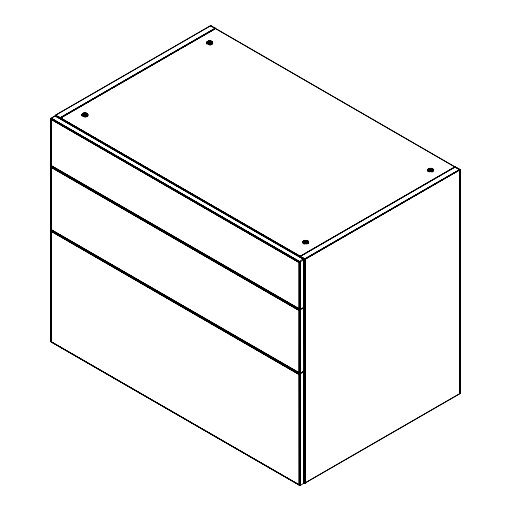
<?xml version="1.0" encoding="UTF-8"?>
<svg xmlns="http://www.w3.org/2000/svg" width="511" height="511" viewBox="0 0 511 511"><rect width="100%" height="100%" fill="white"/><g stroke="black" fill="none" stroke-linecap="round" stroke-linejoin="round"><path stroke-width="0.77" d="M300.206 309.283L300.206 261.887L51.036 118.258L50.947 165.641L299.567 309.174C300.966 309.692 298.794 308.599 299.567 309.174L299.567 262.258L50.947 118.59L299.682 262.194L299.682 309.244L299.146 308.727L299.146 262.501L51.132 119.312L50.953 118.724M304.294 370.334C304.32 372.819 299.574 372.123 299.095 374.544L299.095 484.811L300.014 485.45L304.083 483.157L304.166 371.676L303.534 371.401L302.269 372.295M304.083 307.679L303.534 307.36L304.32 307.545L304.23 370.941L304.166 307.635L303.77 307.283L304.083 371.082L303.534 370.756M303.534 482.831L304.083 483.157L304.23 371.638M458.737 169.173L460.053 169.62L459.83 393.662L459.938 169.352L455.001 166.758L299.925 256.605L60.419 117.99L300.149 256.164L299.925 256.605M300.11 373.362L300.206 309.922L51.036 166.286L50.947 229.682L300.014 373.375L300.206 309.922L300.014 373.375L300.014 310.03L51.036 166.286L50.959 229.675L51.1 166.209L300.11 309.973M300.014 485.45L300.014 374.071L51.036 230.327L50.959 341.75L300.014 485.45L300.206 373.963L51.1 230.25L50.947 341.757L299.567 485.29L299.567 374.333L50.947 230.659L299.682 374.263L299.682 485.361L299.274 485.124M303.534 306.715L304.083 307.041L304.166 259.601L303.841 259.256L304.083 307.041L299.567 309.653L299.095 310.503L299.095 372.743L299.567 373.215L299.567 310.292L50.947 166.618L299.682 310.222L299.682 373.286L299.146 372.768L299.146 310.535L51.132 167.346L50.953 166.752M304.294 306.287L304.083 307.041L304.23 259.569L55.156 115.837L51.177 118.118L51.183 165.564L51.732 165.832L51.304 165.839L51.062 119.165L299.242 262.45L299.242 308.861M304.083 371.082L304.23 307.596M50.991 165.615L300.014 309.334L300.206 261.887L300.11 309.321L51.132 165.538M82.201 115.627L82.214 114.068C83.421 112.228 88.262 112.433 87.809 115.122C86.602 116.962 81.76 116.757 82.214 114.068L82.175 116.003M206.968 43.959L207.006 42.023C208.213 40.177 213.049 40.382 212.602 43.071C211.388 44.917 206.553 44.713 207.006 42.023L207.274 43.422L207.006 42.023L206.859 43.92M84.028 115.122L84.104 112.982C82.571 114.477 85.133 115.294 84.028 116.629M208.82 43.071L208.89 40.931C207.357 42.432 209.919 43.25 208.82 44.585M84.551 117.032L84.551 112.918L84.36 115.818L82.443 114.713M209.344 44.987L209.344 40.874L209.152 43.774L207.236 42.669M82.948 114.854L84.341 115.62L84.551 112.918M207.741 42.809L209.127 43.576L209.344 40.874M214.154 27.964C220.056 30.717 205.518 22.427 212.282 26.885M83.504 114.879L83.676 113.084C84.034 114.573 81.703 116.687 82.392 113.825L82.763 115.116L82.635 113.595L82.929 114.994L83.28 113.218C83.018 115.543 84.059 115.199 83.676 113.084M208.296 42.835L208.469 41.033C208.82 42.522 206.495 44.642 207.179 41.774L207.555 43.071L207.421 41.551L207.721 42.95L208.073 41.174C207.811 43.499 208.852 43.154 208.469 41.033M304.071 371.58L303.77 371.325L304.083 483.157L304.294 482.403M83.874 115.007L84.104 112.982L84.341 115.62M208.66 42.962L208.89 40.931L209.127 43.576M51.183 167.372L51.732 166.471L51.183 167.429M51.196 231.311L51.732 230.512L51.183 231.47M55.156 115.837L304.32 259.511L299.095 262.533L51.183 119.395C51.47 117.856 55.686 114.994 56.172 116.514M51.011 119.012L299.344 262.386L299.567 309.174L299.095 308.695L299.095 262.475C299.663 260.731 303.464 258.374 304.083 259.645L55.067 115.876L56.121 116.431L55.622 116.195M302.844 241.773C302.997 244.386 308.076 244.443 308.689 242.035C307.961 239.34 301.963 239.819 302.844 243.14M427.637 169.722C427.784 172.341 432.862 172.392 433.481 169.991C432.747 167.289 426.755 167.768 427.637 171.096M60.343 118.182L60.553 117.83M215.444 28.546L60.451 118.028M51.196 167.269L51.732 166.471M299.107 262.373L299.65 261.568L299.095 262.533M55.616 115.237L60.547 118.086L90.971 100.526M210.417 25.806L215.399 28.68L215.131 28.271M300.206 256.445L305.137 259.294L300.091 256.381L455.493 166.784M304.728 483.182L304.728 259.058L304.728 483.182L305.137 482.927L304.639 483.157L304.684 259.032L460.002 169.416L460.053 393.566L304.728 483.182L304.728 259.058L460.028 169.454M299.133 310.298L299.644 309.602L299.095 310.56L304.32 307.545L303.7 307.29M51.221 119.133L51.732 118.437L51.183 119.395M51.221 231.208L51.732 230.512M299.97 256.413L55.507 115.173L210.819 25.55M299.644 373.643L299.095 374.544L300.366 373.65C297.268 376.652 300.813 371.708 299.095 374.601L304.32 371.586L304.083 483.157M299.095 262.475L299.644 261.575M299.095 310.503L299.644 309.602M304.275 306.804L303.777 306.517L304.32 306.568M215.623 28.616L459.989 169.895L458.769 169.141M304.083 307.041L304.32 259.511M304.99 483.08L304.99 259.211L460.047 169.69M455.071 166.899L457.556 168.387M302.327 372.27L303.694 371.337L304.083 371.721M55.539 115.192L210.909 25.576M60.241 117.907L215.457 28.297M60.349 117.964L215.463 28.412M92.35 99.722L97.192 96.93M99.262 95.729L100.648 94.937M102.028 94.133L106.869 91.341M108.939 90.147L110.325 89.348M111.705 88.55L116.546 85.759M117.926 84.954L120.002 83.759M121.382 82.961L163.558 58.618M164.938 57.813L169.78 55.022M171.849 53.827L173.235 53.029M174.615 52.231L179.457 49.439M181.526 48.238L182.912 47.44M184.292 46.642L192.59 41.851M193.969 41.052L214.709 29.082M300.11 261.945L51.1 118.175L50.953 165.641L51.036 118.258L300.014 262.002L300.014 309.334M50.953 341.757L300.206 485.399L300.206 373.963L300.11 485.437L51.1 341.667M300.085 256.381L455.454 166.771M304.639 259.007L459.919 169.697L305.093 259.269L305.093 482.984M460.047 169.563L304.882 259.147L304.882 483.151M304.684 483.176L459.989 393.527L459.938 169.352M60.055 117.798L60.547 118.086L57.583 116.259M299.65 308.963L299.452 262.322L50.972 118.865M299.567 485.29L299.344 374.461L50.953 230.8M299.107 372.826L299.644 373.004L51.1 229.599L51.062 167.193L299.242 310.477L299.242 372.902M299.337 373.075L299.452 310.356L50.972 166.899M51.183 229.605L51.732 229.873L51.183 229.605L51.177 166.152M51.177 230.193L51.183 341.68L51.732 341.948L51.356 341.993L51.732 341.948L51.183 341.623L51.1 230.25L300.11 374.014M302.173 257.474L305.124 259.243M82.897 114.7L84.27 115.435L84.104 112.982L84.168 115.262M58.343 116.687L60.426 117.798M302.927 257.902L305.01 259.013M207.562 43.633L208.954 44.387L206.885 43.192M82.769 115.678L84.168 116.438L82.788 115.639M206.961 43.045L209.063 44.182L207.166 43.026M82.871 115.467L84.27 116.233L82.373 115.071M82.891 114.662L84.27 115.435L82.999 114.7M215.406 28.424L459.964 169.793M207.792 42.656L209.063 43.39L208.89 40.931L208.954 43.218M207.217 42.873L209.127 43.978L207.217 42.822M207.153 43.084L209.063 44.182M82.367 115.128L84.27 116.233M60.451 117.945L300.078 256.235M60.368 118.086L299.951 256.465M50.991 118.354L299.906 262.06L299.906 309.327M50.959 118.463L299.797 262.124L299.567 309.174M303.847 306.428L304.307 306.696M303.7 306.594L304.23 306.9M303.617 306.664L304.166 306.977M50.991 166.382L299.906 310.094L299.906 373.369L50.991 229.656M50.959 166.497L299.797 310.158L299.567 373.215M51.011 167.046L299.344 310.42L299.344 373.024M303.7 370.635L304.23 370.941M303.617 370.705L304.166 371.018M50.991 230.423L299.906 374.135L299.906 485.444M50.959 230.538L299.797 374.199L299.797 485.412L299.408 485.156M50.972 230.94L299.452 374.397L299.452 485.201M303.847 482.544L304.307 482.812M303.777 482.633L304.275 482.921M303.7 482.71L304.23 483.016M303.617 482.78L304.166 483.093M51.221 341.846L51.011 231.087M304.863 258.879L305.137 259.294M51.196 229.695L51.732 229.873L51.183 229.548L51.036 166.286M207.179 41.774L207.402 43.231M82.392 113.825L82.616 115.275M207.089 43.869L207.006 42.023L207.019 43.409M82.303 115.914L82.214 114.068L82.233 115.46M206.936 43.831L206.898 42.285L206.917 43.671M82.143 115.876L82.105 114.33L82.073 115.965M82.13 115.607L82.105 114.33L82.124 115.716M51.036 118.258L51.183 165.507M433.443 169.722L433.443 171.096M433.334 169.467L433.334 170.84M433.162 169.218L433.162 170.591M432.919 168.994L432.919 171.734M432.619 168.79L432.619 171.536M432.268 168.617L432.268 172.047M431.878 168.477L431.878 171.907M431.45 168.375L431.45 171.805M431.003 168.311L431.003 171.741M430.537 168.291L430.537 171.722M430.077 168.311L430.077 171.741M429.63 168.375L429.63 171.805M429.202 168.477L429.202 171.907M428.812 168.617L428.812 171.364M428.461 168.79L428.461 171.536M428.161 168.994L428.161 171.734M427.918 169.218L427.918 170.591M427.745 169.467L427.745 170.84M308.657 241.773L308.657 243.14M308.548 241.511L308.548 242.885M308.369 241.269L308.369 243.325M308.133 241.039L308.133 243.785M307.833 240.834L307.833 243.581M307.481 240.662L307.481 243.408M307.085 240.521L307.085 243.951M306.657 240.419L306.657 243.856M306.21 240.362L306.21 243.792M305.75 240.336L305.75 243.766M305.291 240.362L305.291 243.792M304.843 240.419L304.843 243.856M304.415 240.521L304.415 243.951M304.019 240.662L304.019 244.092M303.668 240.834L303.668 243.581M303.368 241.039L303.368 243.785M303.132 241.269L303.132 242.636M302.953 241.511L302.953 242.885M212.704 42.285L212.742 43.92M212.602 42.023L212.602 43.397M212.423 41.774L212.423 43.837M212.18 41.551L212.18 44.297M211.88 41.346L211.88 44.093M211.528 41.174L211.528 43.92M211.139 41.033L211.139 44.463M210.711 40.931L210.711 45.051M210.264 40.874L210.264 44.987M209.804 40.848L209.804 44.968M87.918 114.33L87.956 115.965M87.809 114.068L87.809 115.441M87.63 113.825L87.63 116.565M87.394 113.595L87.394 116.342M87.094 113.391L87.094 116.138M86.742 113.218L86.742 115.965M86.346 113.084L86.346 116.514M85.918 112.982L85.918 117.096M85.471 112.918L85.471 117.032M85.011 112.899L85.011 117.013M215.387 28.169L60.1 117.824L215.418 28.201M209.063 43.39L207.683 42.656L209.063 43.39M84.341 116.023L82.424 114.918L84.341 116.023M299.242 374.518L51.062 231.24L299.146 374.576L299.242 484.977L299.242 374.518M459.989 169.895L459.715 169.48L459.989 169.895"/></g></svg>
